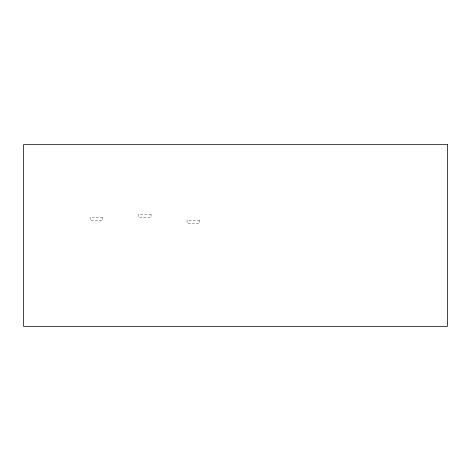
<?xml version="1.0" encoding="UTF-8"?>
<svg xmlns="http://www.w3.org/2000/svg" width="471" height="471" viewBox="0 0 471 471"><rect width="100%" height="100%" fill="white"/><g stroke="black" fill="none" stroke-linecap="round" stroke-linejoin="round"><path stroke-width="0.35" stroke-dasharray="2.35 1.77" d="M151.05 214.305L138.609 214.305L138.609 217.331L151.05 217.331L151.05 214.305M102.607 217.331L90.161 217.331L90.161 220.363L102.607 220.363L102.607 217.331M199.498 220.363L187.052 220.363L187.052 223.389L199.498 223.389L199.498 220.363"/><path stroke-width="0.71" d="M447.45 144.662L23.55 144.662L23.55 326.338L447.45 326.338L447.45 144.662"/></g></svg>
